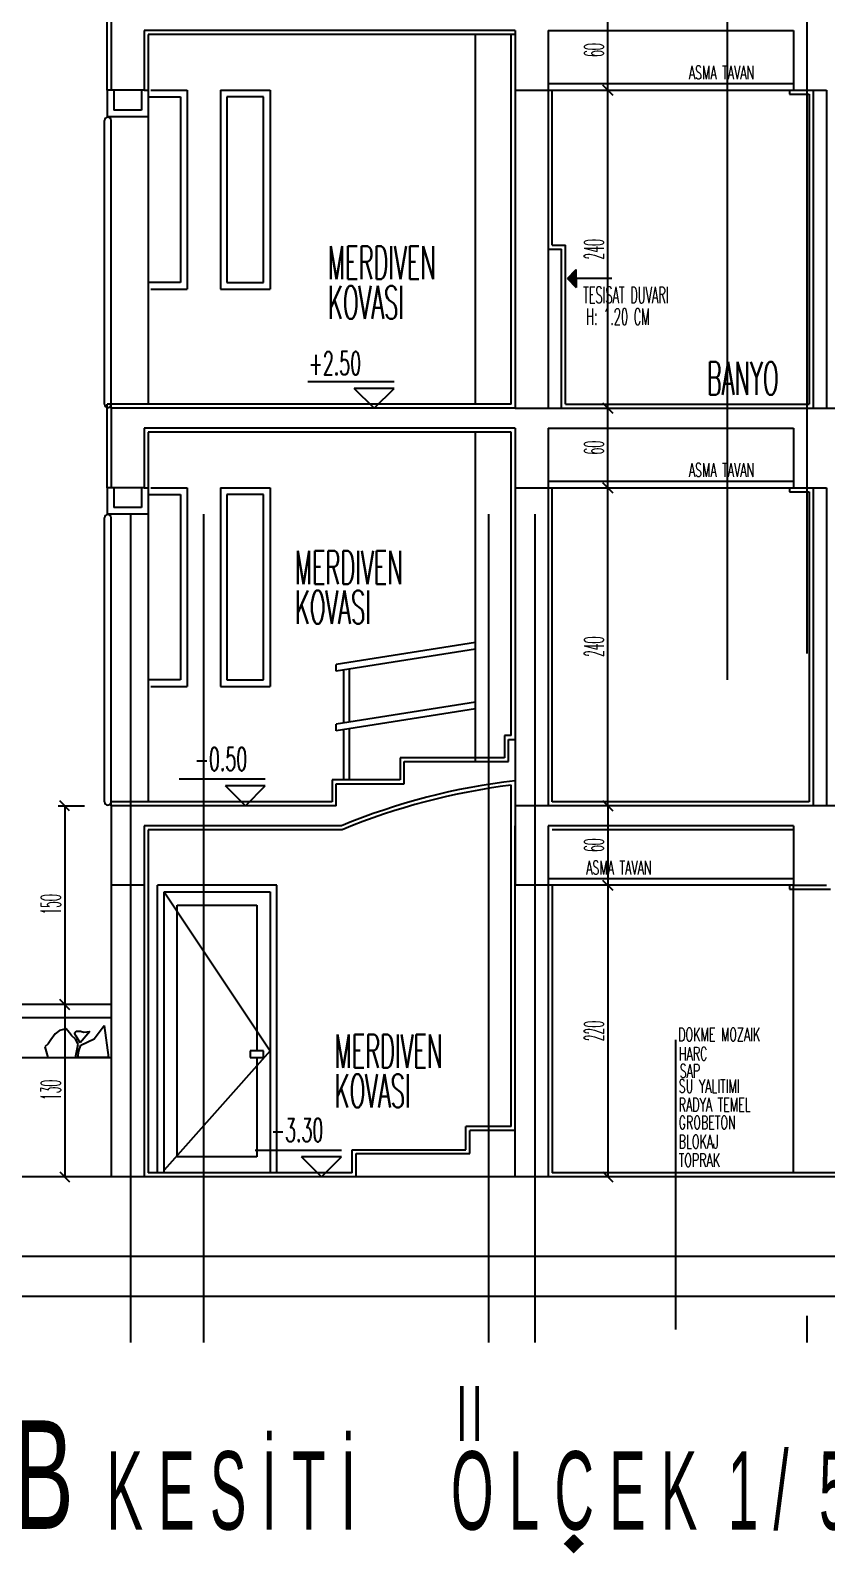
# Model space of a CAD drawing. Extents: x 78 to 306, y -397 to 18.
# Drawn here: x 278.72 to 278.8401, y -396.9814 to -396.7515 of the extents above; entities that cross this region are included whole.
import ezdxf

# ---------------------------------------------------------------- set-up
doc = ezdxf.new("R2010")
doc.units = 0
doc.header["$LTSCALE"] = 0.5
doc.header["$MEASUREMENT"] = 0
doc.linetypes.add('DASHDOT2', pattern=[0.5, 0.25, -0.125, 0, -0.125])
doc.linetypes.add('DOT2', pattern=[0.125, 0, -0.125])
doc.layers.get('0').update_dxf_attribs({"linetype": 'CONTINUOUS'})
for name, color, linetype in [('AKS', 5, 'DASHDOT2'), ('DUVAR', 6, 'CONTINUOUS'), ('IZDUSUM', 2, 'DOT2'), ('KAPI', 1, 'CONTINUOUS'), ('KOLON', 4, 'CONTINUOUS'), ('MERDIVEN', 3, 'CONTINUOUS'), ('OLCU', 31, 'CONTINUOUS'), ('SIVA', 7, 'CONTINUOUS'), ('TARAMA', 8, 'CONTINUOUS'), ('TEFRIS', 11, 'CONTINUOUS'), ('YESIL', 73, 'CONTINUOUS')]:
    doc.layers.add(name, color=color, linetype=linetype)
doc.styles.add('MİMARİ YAZI', font='arial.ttf')
doc.styles.add('OLCU', font='romans.shx', dxfattribs={"width": 0.6, "height": 0.125})
doc.styles.add('OLCUIC', font='ROMANS.SHX', dxfattribs={"width": 0.4, "height": 0.15})

msp = doc.modelspace()

# ---------------------------------------------------------------- hatches: boundary and pattern name
at = {"layer": 'KAPI', "ltscale": 1.4}
h = msp.add_hatch(color=256, dxfattribs=at)
h.dxf.hatch_style = 1
h.paths.add_polyline_path([(278.8019808870013, -396.9814127417727), (278.8033951005636, -396.9799985282103), (278.8019808870013, -396.9785843146479), (278.8005666734389, -396.9799985282103)])
at = {"layer": 'YESIL'}
msp.add_hatch(color=256, dxfattribs=at).paths.add_polyline_path([(278.802364567482, -396.7876183564627), (278.802364567482, -396.7889762443306), (278.802364567482, -396.7903341321985), (278.8010347405528, -396.7889762443306)])

# ---------------------------------------------------------------- linework, layer by layer
at = {"color": 0, "linetype": 'ByBlock'}
for p, q in [((278.8063939419303, -396.7598098737714), (278.8078939419303, -396.7613098737714)), ((278.8078939419303, -396.7613098737714), (278.8063939419303, -396.7598098737714)), ((278.8063939419303, -396.8078098737714), (278.8078939419303, -396.8093098737714)), ((278.8078939419303, -396.8093098737714), (278.8063939419303, -396.8078098737714)), ((278.8063939419303, -396.8198098737714), (278.8078939419303, -396.8213098737714)), ((278.8078939419303, -396.8213098737714), (278.8063939419303, -396.8198098737714)), ((278.7258939419302, -396.8693098737714), (278.7243939419303, -396.8678098737714)), ((278.8078939419303, -396.8693098737714), (278.8063939419303, -396.8678098737714)), ((278.8063939419303, -396.8678098737714), (278.8078939419303, -396.8693098737714)), ((278.8078939419303, -396.8813098737714), (278.8063939419303, -396.8798098737714)), ((278.8063939419303, -396.8798098737714), (278.8078939419303, -396.8813098737714)), ((278.7258939419302, -396.8993098737714), (278.7243939419303, -396.8978098737714)), ((278.7243939419303, -396.8978098737714), (278.7258939419302, -396.8993098737714)), ((278.7243939419303, -396.9238098737714), (278.7258939419302, -396.9253098737714)), ((278.8063939419303, -396.9238098737714), (278.8078939419303, -396.9253098737714))]:
    msp.add_line(p, q, dxfattribs=at)
at = {"layer": 'AKS'}
for p, q in [((278.7461439419302, -396.9495598737714), (278.7461439419303, -396.2955598737719)), ((278.7961439419302, -396.9495598737714), (278.7961439419302, -396.2955598737719)), ((278.8371439419302, -396.2955598737719), (278.8371439419302, -396.9495598737714)), ((278.7351439419302, -396.9495598737714), (278.7351439419302, -396.2995598737719)), ((278.7891439419302, -396.9495598737714), (278.7891439419302, -396.2995598737719)), ((278.8251439419302, -396.2995598737719), (278.8251439419302, -396.9495598737714))]:
    msp.add_line(p, q, dxfattribs=at)
at = {"layer": 'DUVAR'}
for p, q in [((278.8381439419289, -396.7605598737714), (278.8381439419289, -396.8085598737714)), ((278.840143941929, -396.7605598737714), (278.840143941929, -396.8085598737714)), ((278.7981439419286, -396.7845598737714), (278.8001439419289, -396.7845598737714)), ((278.8001439419289, -396.8085598737714), (278.8001439419289, -396.7845598737714)), ((278.8381439419289, -396.8205598737714), (278.8381439419289, -396.8685598737714)), ((278.840143941929, -396.8205598737714), (278.840143941929, -396.8685598737714)), ((278.7321439419313, -396.8805598737714), (278.7321439419312, -396.9245598737714)), ((278.7371439419305, -396.8805598737714), (278.7371439419303, -396.9245598737714))]:
    msp.add_line(p, q, dxfattribs=at)
at = {"layer": 'IZDUSUM', "ltscale": 0.6}
for p, q in [((278.7401439419242, -396.8815598737714), (278.7561439419264, -396.9055598737714)), ((278.7561439419264, -396.9055598737714), (278.7401439419242, -396.9235598737714))]:
    msp.add_line(p, q, dxfattribs=at)
at = {"layer": 'KAPI', "ltscale": 1.4}
for p, q in [((278.7377439419313, -396.7645598737714), (278.7377439419313, -396.8079598737714)), ((278.7377439419313, -396.8245598737714), (278.7377439419313, -396.8679598737714)), ((278.787143941931, -396.8438932071047), (278.766114133574, -396.847226540438)), ((278.787143941931, -396.8449056911237), (278.766114133574, -396.848239024457)), ((278.766114133574, -396.848239024457), (278.766114133574, -396.847226540438)), ((278.7672588737307, -396.8560450932058), (278.7672588737307, -396.8480575772247)), ((278.7681118835716, -396.8559098867365), (278.7681118835716, -396.8479223707555)), ((278.787143941931, -396.8528932071047), (278.766114133574, -396.8562265404381)), ((278.787143941931, -396.8539056911237), (278.766114133574, -396.857239024457)), ((278.766114133574, -396.857239024457), (278.766114133574, -396.8562265404381)), ((278.7672588737307, -396.8646265404381), (278.7672588737307, -396.8570575772247)), ((278.7681118835716, -396.8646265404381), (278.7681118835716, -396.8569223707555))]:
    msp.add_line(p, q, dxfattribs=at)
at = {"layer": 'KAPI'}
for p, q in [((278.8351439419311, -396.9239598737714), (278.8351439419311, -396.8805598737714)), ((278.8005666734389, -396.9799985282103), (278.8019808870013, -396.9785843146479)), ((278.8019808870013, -396.9785843146479), (278.8033951005636, -396.9799985282103))]:
    msp.add_line(p, q, dxfattribs=at)
at = {"layer": 'KOLON'}
for p, q in [((278.7321439419313, -396.7485598737714), (278.7321439419313, -396.7605598737714)), ((278.7931439419294, -396.7515598737714), (278.7371439419305, -396.7515598737714)), ((278.7371439419313, -396.7515598737714), (278.7371439419313, -396.7605598737714)), ((278.7931439419294, -396.7515598737714), (278.7931439419294, -396.8085598737714)), ((278.7981439419293, -396.7515598737714), (278.7981439419299, -396.8085598737714)), ((278.7981439419293, -396.7515598737714), (278.8351439419292, -396.7515598737714)), ((278.8351439419292, -396.7515598737714), (278.8351439419292, -396.7605598737714)), ((278.7371439419313, -396.7605598737714), (278.7321439419313, -396.7605598737714)), ((278.7931439419294, -396.7605598737714), (278.79814394193, -396.7605598737714)), ((278.8351439419292, -396.7605598737714), (278.840143941929, -396.7605598737714)), ((278.7931439419294, -396.8085598737714), (278.7321439419313, -396.8085598737714)), ((278.7321439419313, -396.8085598737714), (278.7321439419313, -396.8205598737714)), ((278.7931439419294, -396.8085598737714), (278.9591439419278, -396.8085598737714)), ((278.7931439419294, -396.8115598737714), (278.7371439419305, -396.8115598737714)), ((278.7371439419313, -396.8115598737714), (278.7371439419313, -396.8205598737714)), ((278.7931439419294, -396.8115598737714), (278.7931439419294, -396.8685598737714)), ((278.7981439419293, -396.8115598737714), (278.7981439419299, -396.8685598737714)), ((278.7981439419293, -396.8115598737714), (278.8351439419292, -396.8115598737714)), ((278.8351439419292, -396.8115598737714), (278.8351439419292, -396.8205598737714)), ((278.7371439419313, -396.8205598737714), (278.7321439419313, -396.8205598737714)), ((278.7931439419294, -396.8205598737714), (278.79814394193, -396.8205598737714)), ((278.8351439419292, -396.8205598737714), (278.8401439419292, -396.8205598737714)), ((278.7921141335705, -396.8618932071047), (278.7921141335705, -396.8585598737714)), ((278.7921141335705, -396.8585598737714), (278.7931439419311, -396.8585598737714)), ((278.7763641335754, -396.8652265404381), (278.7763641335754, -396.8618932071047)), ((278.7763641335754, -396.8618932071047), (278.7921141335705, -396.8618932071047)), ((278.766114133574, -396.8685598737714), (278.766114133574, -396.8652265404381)), ((278.766114133574, -396.8652265404381), (278.7763641335754, -396.8652265404381)), ((278.766114133574, -396.8685598737714), (278.7321439419313, -396.8685598737714)), ((278.7321439419313, -396.8685598737714), (278.7321439419313, -396.8805598737714)), ((278.930143941921, -396.8685598737714), (278.7931439419313, -396.8685598737714)), ((278.7931439419313, -396.8685598737714), (278.7931439419313, -396.8805598737714)), ((278.7669337412316, -396.8715598737714), (278.7371439419305, -396.8715598737714)), ((278.7371439419313, -396.8715598737714), (278.7371439419313, -396.8805598737714)), ((278.7931439419311, -396.9245598737714), (278.7931439419311, -396.8715598737714)), ((278.7981439419311, -396.8715598737714), (278.7981439419311, -396.9245598737714)), ((278.8351439419292, -396.8715598737714), (278.7981439419311, -396.8715598737714)), ((278.7981439419313, -396.8715598737714), (278.7981439419313, -396.8805598737714)), ((278.8351439419292, -396.8715598737714), (278.8351439419292, -396.8805598737714)), ((278.7371439419313, -396.8805598737714), (278.7321439419313, -396.8805598737714)), ((278.7981439419313, -396.8805598737714), (278.7931439419313, -396.8805598737714)), ((278.8351439419292, -396.8805598737714), (278.8401439419292, -396.8805598737714)), ((278.7321439419312, -396.8985598737714), (278.6991439419311, -396.8985598737714)), ((278.7321439419312, -396.9005598737714), (278.6991439419311, -396.9005598737714)), ((278.94614394192, -396.9245598737714), (278.5461439419404, -396.9245598737714)), ((278.9461439419198, -396.9365598737714), (278.5461439419407, -396.9365598737714))]:
    msp.add_line(p, q, dxfattribs=at)
at = {"layer": 'KOLON', "linetype": 'ByBlock'}
for p, q in [((278.7863178549741, -396.9210598737714), (278.7863178549741, -396.9175598737714)), ((278.7931439419311, -396.9175598737714), (278.7863178549741, -396.9175598737714)), ((278.7691439419309, -396.9245598737714), (278.7691439419309, -396.9210598737714)), ((278.7691439419309, -396.9210598737714), (278.7863178549741, -396.9210598737714))]:
    msp.add_line(p, q, dxfattribs=at)
at = {"layer": 'KOLON'}
msp.add_arc((278.804784966138, -396.9636389326103), 0.09955535296291966, 96.71496677158373, 112.3462457139436, dxfattribs=at)
at = {"layer": 'MERDIVEN', "ltscale": 1.4}
for p, q in [((278.787143941931, -396.8079598737714), (278.787143941931, -396.7521598737714)), ((278.7315439419313, -396.7605598737714), (278.7315439419313, -396.7645598737714)), ((278.7321439419313, -396.7605598737714), (278.7315439419313, -396.7605598737714)), ((278.7325439419313, -396.7605598737714), (278.7325439419313, -396.7635598737714)), ((278.7367439419313, -396.7605598737714), (278.7367439419313, -396.7635598737714)), ((278.7371439419313, -396.7605598737714), (278.7377439419313, -396.7605598737714)), ((278.7377439419313, -396.7605598737714), (278.7377439419313, -396.7645598737714)), ((278.79814394193, -396.7595598737714), (278.8351439419292, -396.7595598737714)), ((278.7981439419294, -396.7605598737714), (278.8351439419292, -396.7605598737714)), ((278.7377439419313, -396.7645598737714), (278.7315439419313, -396.7645598737714)), ((278.7367439419313, -396.7635598737714), (278.7325439419313, -396.7635598737714)), ((278.787143941931, -396.8618932071047), (278.787143941931, -396.8121598737714)), ((278.7315439419313, -396.8205598737714), (278.7315439419313, -396.8245598737714)), ((278.7321439419313, -396.8205598737714), (278.7315439419313, -396.8205598737714)), ((278.7325439419313, -396.8205598737714), (278.7325439419313, -396.8235598737714)), ((278.7367439419313, -396.8205598737714), (278.7367439419313, -396.8235598737714)), ((278.7371439419313, -396.8205598737714), (278.7377439419313, -396.8205598737714)), ((278.7377439419313, -396.8205598737714), (278.7377439419313, -396.8245598737714)), ((278.79814394193, -396.8195598737714), (278.8351439419292, -396.8195598737714)), ((278.7981439419294, -396.8205598737714), (278.8351439419292, -396.8205598737714)), ((278.7377439419313, -396.8245598737714), (278.7315439419313, -396.8245598737714)), ((278.7367439419313, -396.8235598737714), (278.7325439419313, -396.8235598737714)), ((278.8351439419292, -396.8795598737714), (278.7981439419311, -396.8795598737714)), ((278.8351439419292, -396.8805598737714), (278.7981439419311, -396.8805598737714))]:
    msp.add_line(p, q, dxfattribs=at)
at = {"layer": 'OLCU', "ltscale": 1.4}
for p, q in [((278.7237011295976, -396.9029877516292), (278.7230767238069, -396.9038924863598)), ((278.7243567443703, -396.9024573910212), (278.7237011295976, -396.9029877516292)), ((278.7253557710203, -396.9022077864121), (278.7243567443703, -396.9024573910212)), ((278.7258864933273, -396.9028317651439), (278.7253557710203, -396.9022077864121)), ((278.7261986962226, -396.9032061392666), (278.7258864933273, -396.9028317651439)), ((278.7267606840495, -396.9037989010268), (278.7261986962226, -396.9032061392666)), ((278.7266515656888, -396.9028825910956), (278.7268617174747, -396.9025886203493)), ((278.7268617174747, -396.9033025774111), (278.7266515656888, -396.9028825910956)), ((278.7268617174747, -396.9025886203493), (278.7271349091427, -396.902567601359)), ((278.7274711406926, -396.9043315570003), (278.7268617174747, -396.9033025774111)), ((278.7271349091427, -396.902567601359), (278.7275131484346, -396.902567601359)), ((278.7289168176276, -396.9026233787421), (278.7274711406926, -396.9043315570003)), ((278.7275131484346, -396.902567601359), (278.7280174674905, -396.902735589327)), ((278.7275694602933, -396.9046964873333), (278.7296146097563, -396.9037190550963)), ((278.7280174674905, -396.902735589327), (278.7289168176276, -396.9026233787421)), ((278.7296146097563, -396.9037190550963), (278.7311263230878, -396.9017197589033)), ((278.7311263230878, -396.9017197589033), (278.7317484097865, -396.9065598737714)), ((278.7226396284457, -396.90448524812), (278.7221713241027, -396.9049220233949)), ((278.7221713241027, -396.9049220233949), (278.7223274255504, -396.9056395874597)), ((278.7223274255504, -396.9056395874597), (278.7226168533344, -396.9065598737714)), ((278.7230767238069, -396.9038924863598), (278.7226396284457, -396.90448524812)), ((278.7271665704287, -396.9045164650915), (278.7267606840495, -396.9037989010268)), ((278.7267947435689, -396.9065598737714), (278.7271665704287, -396.9045164650915)), ((278.7271394949904, -396.9065598737714), (278.7273026574206, -396.9055406572041)), ((278.7273026574206, -396.9055406572041), (278.7275694602933, -396.9046964873333)), ((278.7226168533344, -396.9065598737714), (278.7267947435689, -396.9065598737714)), ((278.7317484097865, -396.9065598737714), (278.7271394949904, -396.9065598737714))]:
    msp.add_line(p, q, dxfattribs=at)
at = {"layer": 'SIVA', "ltscale": 1.4}
for p, q in [((278.7315439419313, -396.7605598737714), (278.7315439419313, -396.7479598737714)), ((278.7931439419294, -396.7521598737714), (278.7377439419306, -396.7521598737714)), ((278.7377439419313, -396.7521598737714), (278.7377439419313, -396.7605598737714)), ((278.7925439419313, -396.8079598737714), (278.7925439419313, -396.7521598737714)), ((278.7987439419296, -396.7839598737714), (278.7987439419293, -396.7605598737714)), ((278.8345439419292, -396.7605598737714), (278.8345439419292, -396.7611598737714)), ((278.8345439419292, -396.7611598737714), (278.8375439419289, -396.7611598737714)), ((278.8375439419289, -396.7611598737714), (278.8375439419289, -396.8079598737714)), ((278.7987439419296, -396.7839598737714), (278.8007439419289, -396.7839598737714)), ((278.8007439419289, -396.8079598737714), (278.8007439419289, -396.7839598737714)), ((278.7925439419313, -396.8079598737714), (278.7315439419313, -396.8079598737714)), ((278.7315439419313, -396.8205598737714), (278.7315439419313, -396.8079598737714)), ((278.8007439419289, -396.8079598737714), (278.8375439419289, -396.8079598737714)), ((278.7925439419313, -396.8121598737714), (278.7377439419306, -396.8121598737714)), ((278.7377439419313, -396.8121598737714), (278.7377439419313, -396.8205598737714)), ((278.7925439419313, -396.8579598737714), (278.7925439419313, -396.8121598737714)), ((278.7987439419298, -396.8679598737714), (278.7987439419293, -396.8205598737714)), ((278.8345439419292, -396.8205598737714), (278.8345439419292, -396.8211598737714)), ((278.8345439419292, -396.8211598737714), (278.8375439419289, -396.8211598737714)), ((278.8375439419289, -396.8211598737714), (278.8375439419289, -396.8679598737714)), ((278.7925439419313, -396.8579598737714), (278.7915141335704, -396.8579598737714)), ((278.7915141335704, -396.8579598737714), (278.7915141335704, -396.8612932071047)), ((278.7915141335704, -396.8612932071047), (278.7757641335754, -396.8612932071047)), ((278.7757641335754, -396.8612932071047), (278.7757641335754, -396.8646265404381)), ((278.7757641335754, -396.8646265404381), (278.765514133574, -396.8646265404381)), ((278.765514133574, -396.8646265404381), (278.765514133574, -396.8679598737714)), ((278.7925439419313, -396.8811598737714), (278.7925439419313, -396.8654436210807)), ((278.765514133574, -396.8679598737714), (278.7321439419313, -396.8679598737714)), ((278.8375439419289, -396.8679598737714), (278.7987439419311, -396.8679598737714)), ((278.7670524380758, -396.8721598737714), (278.7377439419306, -396.8721598737714)), ((278.7377439419313, -396.8721598737714), (278.7377439419313, -396.8811598737714)), ((278.7925439419311, -396.9169598737714), (278.7925439419311, -396.8715598737714)), ((278.8351439419292, -396.8721598737714), (278.7987439419313, -396.8721598737714)), ((278.7987439419313, -396.8805598737714), (278.7987439419313, -396.9239598737714)), ((278.8345439419292, -396.8805598737714), (278.8345439419292, -396.8811598737714)), ((278.7377439419305, -396.8811598737714), (278.7377439419303, -396.9239598737714)), ((278.8345439419292, -396.8811598737714), (278.8407439419292, -396.8811598737714)), ((278.7857178549742, -396.9204598737714), (278.7857178549742, -396.9169598737714)), ((278.7925439419311, -396.9169598737714), (278.7857178549742, -396.9169598737714)), ((278.7685439419309, -396.9239598737714), (278.7685439419309, -396.9204598737714)), ((278.7685439419309, -396.9204598737714), (278.7857178549742, -396.9204598737714)), ((278.7685439419309, -396.9239598737714), (278.7377439419303, -396.9239598737714)), ((278.9255439419205, -396.9239598737714), (278.7987439419313, -396.9239598737714))]:
    msp.add_line(p, q, dxfattribs=at)
msp.add_arc((278.8047849661381, -396.9636389326103), 0.09895535296291914, 97.10583277044773, 112.4147645340842, dxfattribs=at)
at = {"layer": 'TARAMA', "ltscale": 1.4}
for p, q in [((278.7311439419313, -396.8079598737714), (278.7311439419313, -396.7651124796833)), ((278.7321439419313, -396.8079598737714), (278.7321439419313, -396.7651124796833)), ((278.7321439419313, -396.8085598737714), (278.7321439419313, -396.8079598737714)), ((278.7321439419313, -396.8085598737714), (278.7321439419313, -396.8085598737714)), ((278.7311439419313, -396.8679598737714), (278.7311439419313, -396.8251124796833)), ((278.7321439419313, -396.8679598737714), (278.7321439419313, -396.8251124796833)), ((278.7321439419313, -396.8685598737714), (278.7321439419313, -396.8679598737714)), ((278.7321439419313, -396.8685598737714), (278.7321439419313, -396.8685598737714)), ((278.6991439419311, -396.9065598737714), (278.7321439419312, -396.9065598737714)), ((278.5421439419302, -396.9425598737714), (278.9501439419303, -396.9425598737714))]:
    msp.add_line(p, q, dxfattribs=at)
at = {"layer": 'TARAMA'}
for p, q in [((278.7551439419265, -396.9055598737711), (278.7531439419265, -396.9055598737711)), ((278.7531439419265, -396.9055598737711), (278.7531439419265, -396.9065598737711)), ((278.7551439419265, -396.9065598737711), (278.7551439419265, -396.9055598737711)), ((278.7531439419265, -396.9065598737711), (278.7551439419265, -396.9065598737711))]:
    msp.add_line(p, q, dxfattribs=at)
at = {"layer": 'TARAMA', "ltscale": 1.4}
for centre, start, end in [((278.7316439419313, -396.7651124796833), 0, 180), ((278.7316439419313, -396.8079598737714), 180, 0), ((278.7316439419313, -396.8251124796833), 0, 180), ((278.7316439419313, -396.8679598737714), 180, 0)]:
    msp.add_arc(centre, 0.0005000000000001137, start, end, dxfattribs=at)
at = {"layer": 'TEFRIS', "ltscale": 1.4}
for p, q in [((278.7381439419303, -396.7605598737714), (278.7436439419311, -396.7605598737714)), ((278.7436439419311, -396.7605598737714), (278.7436439419311, -396.7905598737714)), ((278.748643941931, -396.7605598737714), (278.7486439419311, -396.7905598737714)), ((278.748643941931, -396.7605598737714), (278.7561439419309, -396.7605598737714)), ((278.7561439419309, -396.7605598737714), (278.7561439419309, -396.7905598737714)), ((278.7377439419313, -396.7615598737714), (278.7426439419294, -396.7615598737714)), ((278.7426439419294, -396.7615598737714), (278.7426439419294, -396.7895598737714)), ((278.7551439419308, -396.7615598737714), (278.7496439419311, -396.7615598737714)), ((278.7496439419311, -396.7615598737714), (278.7496439419311, -396.7895598737714)), ((278.7551439419308, -396.7895598737714), (278.7551439419308, -396.7615598737714)), ((278.7426439419294, -396.7895598737714), (278.7377439419313, -396.7895598737714)), ((278.7381439419303, -396.7905598737714), (278.7436439419311, -396.7905598737714)), ((278.7486439419311, -396.7905598737714), (278.7561439419309, -396.7905598737714)), ((278.7496439419311, -396.7895598737714), (278.7551439419308, -396.7895598737714)), ((278.7381439419303, -396.8205598737714), (278.7436439419311, -396.8205598737714)), ((278.7436439419311, -396.8205598737714), (278.7436439419311, -396.8505598737714)), ((278.748643941931, -396.8205598737714), (278.7486439419311, -396.8505598737714)), ((278.748643941931, -396.8205598737714), (278.7561439419309, -396.8205598737714)), ((278.7561439419309, -396.8205598737714), (278.7561439419309, -396.8505598737714)), ((278.7377439419313, -396.8215598737714), (278.7426439419294, -396.8215598737714)), ((278.7426439419294, -396.8215598737714), (278.7426439419294, -396.8495598737714)), ((278.7551439419308, -396.8215598737714), (278.7496439419311, -396.8215598737714)), ((278.7496439419311, -396.8215598737714), (278.7496439419311, -396.8495598737714)), ((278.7551439419308, -396.8495598737714), (278.7551439419308, -396.8215598737714)), ((278.7426439419294, -396.8495598737714), (278.7377439419313, -396.8495598737714)), ((278.7381439419303, -396.8505598737714), (278.7436439419311, -396.8505598737714)), ((278.7486439419311, -396.8505598737714), (278.7561439419309, -396.8505598737714)), ((278.7496439419311, -396.8495598737714), (278.7551439419308, -396.8495598737714)), ((278.7571439419333, -396.8805598737714), (278.7391439419334, -396.8805598737714)), ((278.7391439419334, -396.9239598737714), (278.7391439419334, -396.8805598737714)), ((278.7571439419364, -396.9239598737714), (278.7571439419333, -396.8805598737714)), ((278.7401439419242, -396.8815598737714), (278.7561439419264, -396.8815598737714)), ((278.7401439419242, -396.9239598737714), (278.7401439419242, -396.8815598737714)), ((278.7561439419264, -396.8815598737714), (278.7561439419264, -396.9239598737714)), ((278.7421439419242, -396.8835598737714), (278.7541439419264, -396.8835598737714)), ((278.7421439419242, -396.9215598737714), (278.7421439419242, -396.8835598737714)), ((278.7541439419264, -396.8835598737714), (278.7541439419264, -396.9055598737711)), ((278.7541439419264, -396.9065598737711), (278.7541439419264, -396.9215598737714)), ((278.7541439419264, -396.9215598737714), (278.7421439419242, -396.9215598737714))]:
    msp.add_line(p, q, dxfattribs=at)
at = {"layer": 'YESIL', "ltscale": 1.4}
for p, q in [((278.8071439419302, -396.7605598737714), (278.8071439419302, -396.7485598737714)), ((278.8071439419302, -396.8085598737714), (278.8071439419302, -396.7605598737714)), ((278.8071439419302, -396.8205598737714), (278.8071439419302, -396.8085598737714)), ((278.8071439419302, -396.8685598737714), (278.8071439419302, -396.8205598737714)), ((278.8071439419302, -396.8685598737714), (278.8071439419302, -396.8805598737714)), ((278.8071439419302, -396.8805598737714), (278.8071439419302, -396.9245598737714)), ((278.8173874872014, -396.9476042352629), (278.8173874872014, -396.9038803977285))]:
    msp.add_line(p, q, dxfattribs=at)
at = {"layer": 'YESIL'}
for p, q in [((278.8010347405528, -396.7889762443306), (278.802364567482, -396.7876183564627)), ((278.802364567482, -396.7889762443306), (278.802364567482, -396.7876183564627)), ((278.8010347405528, -396.7889762443306), (278.802364567482, -396.7903341321985)), ((278.8077263579647, -396.7889762443306), (278.802364567482, -396.7889762443306)), ((278.802364567482, -396.7889762443306), (278.802364567482, -396.7903341321985)), ((278.7748614850273, -396.8045598737712), (278.7618614850272, -396.8045598737712)), ((278.7718614850272, -396.8085598737712), (278.7688614850272, -396.8055598737712)), ((278.7748614850273, -396.8055598737712), (278.7688614850272, -396.8055598737712)), ((278.7718614850272, -396.8085598737712), (278.7748614850273, -396.8055598737712)), ((278.7554223600572, -396.8645598737712), (278.7424223600572, -396.8645598737712)), ((278.7524223600572, -396.8685598737712), (278.7494223600572, -396.8655598737712)), ((278.7554223600572, -396.8655598737712), (278.7494223600572, -396.8655598737712)), ((278.7524223600572, -396.8685598737712), (278.7554223600572, -396.8655598737712)), ((278.7241439419303, -396.8685598737714), (278.7281439419302, -396.8685598737714)), ((278.7251439419302, -396.8685598737714), (278.7251439419302, -396.8985598737714)), ((278.7251439419302, -396.8985598737714), (278.7251439419302, -396.9245598737714)), ((278.7669094870768, -396.9205598737711), (278.7539094870767, -396.9205598737711)), ((278.7639094870767, -396.9245598737712), (278.7609094870767, -396.9215598737712)), ((278.7669094870768, -396.9215598737712), (278.7609094870767, -396.9215598737712)), ((278.7639094870767, -396.9245598737712), (278.7669094870768, -396.9215598737712))]:
    msp.add_line(p, q, dxfattribs=at)

# ---------------------------------------------------------------- texts
at = {"layer": 'KAPI', "style": 'MİMARİ YAZI'}
for s, height, width, p in [('I', 0.008280999999999998, 0.5, (278.7842725625567, -396.9644280747017)), ('I', 0.008280999999999998, 0.5, (278.7866058354897, -396.9644280747017)), ('B - B', 0.01638, 0.6, (278.696001565582, -396.9776902785729)), ('K E S İ T İ', 0.01183, 0.5, (278.731454061197, -396.9778027735751)), ('O L C E K  1 /  5 0', 0.01183, 0.5, (278.783454061197, -396.9778027735751))]:
    msp.add_text(s, height=height, dxfattribs=dict(at, width=width)).set_placement(p)
at = {"layer": 'YESIL'}
for s, height, rotation, style, width, p in [('60', 0.003, 90, 'OLCUIC', 0.4, (278.8065439419303, -396.7555313023428)), ('240', 0.003, 90, 'OLCUIC', 0.4, (278.8065439419303, -396.7861027309143)), ('TESISAT DUVARI', 0.0025, 359.9999999982087, 'OLCU', 0.5, (278.8033905104168, -396.7927162104099)), ('H: 1.20 CM', 0.0025, 359.9999999982087, 'OLCU', 0.5, (278.8038650288553, -396.7959881428777)), ('60', 0.003, 90, 'OLCUIC', 0.4, (278.8065439419303, -396.8155313023428)), ('240', 0.003, 90, 'OLCUIC', 0.4, (278.8065439419303, -396.8461027309143)), ('60', 0.003, 90, 'OLCUIC', 0.4, (278.8065439419303, -396.8755313023428)), ('150', 0.003, 90, 'OLCUIC', 0.4, (278.7245439419303, -396.8849884452)), ('220', 0.003, 90, 'OLCUIC', 0.4, (278.8065439419303, -396.9041027309142)), ('130', 0.003, 90, 'OLCUIC', 0.4, (278.7245439419303, -396.9129884452))]:
    msp.add_text(s, height=height, rotation=rotation, dxfattribs=dict(at, style=style, width=width)).set_placement(p)
at = {"layer": 'YESIL', "ltscale": 1.4, "style": 'OLCU', "width": 0.6}
for s, p in [('ASMA TAVAN ', (278.8193545852266, -396.7589078650614)), ('ASMA TAVAN ', (278.8193545852266, -396.8189078650614)), ('ASMA TAVAN ', (278.8038590129196, -396.8789078650614)), ('DOKME MOZAIK', (278.8177536817088, -396.9040972446072)), ('HARC', (278.8178553677178, -396.9070026418117)), ('SAP', (278.8179719391464, -396.9095924053341)), ('SU YALITIMI', (278.8178305085553, -396.9118938357475)), ('RADYA TEMEL', (278.8178305085553, -396.9146855467753)), ('GROBETON', (278.8178305085553, -396.9173826013074)), ('BLOKAJ', (278.8178305085553, -396.9202599801287)), ('TOPRAK', (278.8178305085553, -396.9230616388424))]:
    msp.add_text(s, height=0.00204, dxfattribs=at).set_placement(p)
at = {"layer": 'YESIL', "style": 'OLCU'}
for s, height, width, p in [('MERDIVEN', 0.005, 0.5, (278.7649035675824, -396.7890850161059)), ('KOVASI', 0.005, 0.5, (278.7649035675824, -396.7950850161059)), ('+2.50', 0.003499999999999995, 0.55, (278.761966753541, -396.8035137990007)), ('BANYO', 0.005, 0.5, (278.8220804563943, -396.8065557342651)), ('MERDIVEN', 0.005, 0.5, (278.7599035675824, -396.8350850161059)), ('KOVASI', 0.005, 0.5, (278.7599035675824, -396.8410850161059)), ('-0.50', 0.003499999999999997, 0.55, (278.7447750612729, -396.8632565930619)), ('MERDIVEN', 0.005, 0.5, (278.7659035675824, -396.9080850161059)), ('KOVASI', 0.005, 0.5, (278.7659035675824, -396.9140850161059)), ('-3.30', 0.003499999999999997, 0.55, (278.7562621882925, -396.9192565930619))]:
    msp.add_text(s, height=height, dxfattribs=dict(at, width=width)).set_placement(p)

doc.saveas('drawing.dxf')
